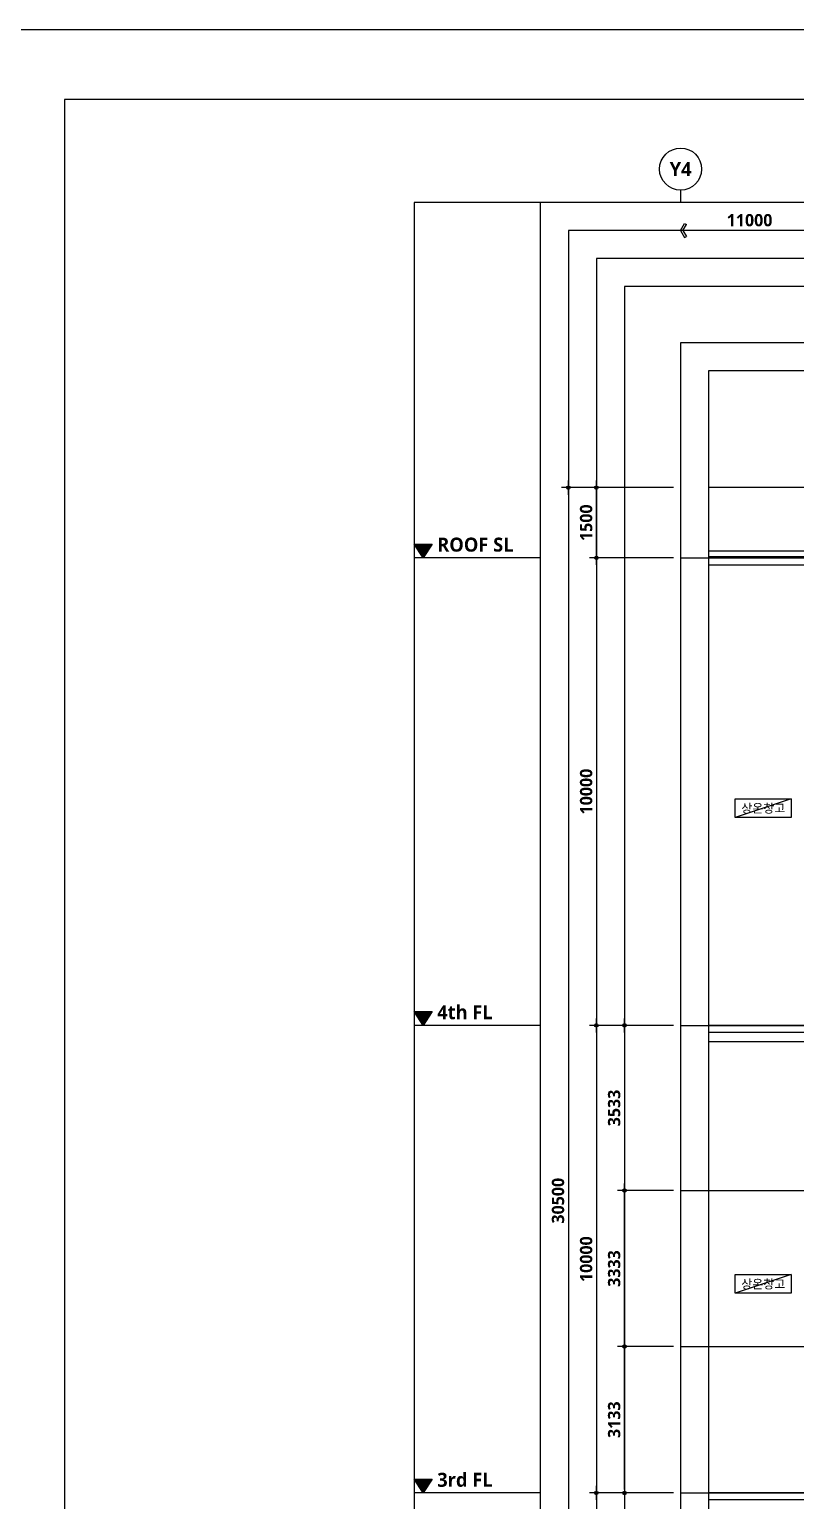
# Model space of a CAD drawing. Header units: millimetres. Extents: x 0 to 356400, y 0 to 68257.
# Drawn here: x 45300 to 61684, y 31537 to 63000 of the extents above; entities that cross this region are included whole.
import ezdxf
from ezdxf.enums import TextEntityAlignment as Align

# ---------------------------------------------------------------- set-up
doc = ezdxf.new("R2010")
doc.units = ezdxf.units.MM
doc.header["$LTSCALE"] = 75
doc.linetypes.add('CEN', pattern=[62, 60, -1, 0, -1])
doc.linetypes.add('STD_HIDDEN', pattern=[3, 2, -1])
doc.layers.get('Defpoints').update_dxf_attribs({"color": 161})
for name, color, linetype in [('A-ANNO-GRA2', 4, 'Continuous'), ('A-ANNO-TEXT1', 7, 'Continuous'), ('A-CEN', 1, 'CEN'), ('A-DETL-WPRO-TYP2', 5, 'STD_HIDDEN'), ('A-FIN-TYP1', 6, 'Continuous'), ('A-SECT-ELEV', 8, 'Continuous'), ('A-SECT-MATR1', 4, 'Continuous'), ('A-ST-AXIS-BUB', 7, 'Continuous'), ('A-ST-AXIS-DIM', 7, 'Continuous'), ('A-ST-CONC', 2, 'Continuous')]:
    doc.layers.add(name, color=color, linetype=linetype)
for name, color, linetype, plot in [('Defpoint', 161, 'Continuous', False), ('G(그리드1)', 185, 'Continuous', False), ('G(그리드2)', 235, 'Continuous', False)]:
    doc.layers.add(name, color=color, linetype=linetype, plot=plot)
doc.styles.add('SH_대대리576', font='')
doc.styles.add('SH_진천_나눔', font='NanumGothicBold.ttf')
doc.styles.add('성본리_나눔BO', font='')
doc.styles.get('SH_대대리576').set_extended_font_data('NanumGothic', bold=True)
doc.styles.get('성본리_나눔BO').set_extended_font_data('NanumGothic', bold=True)
doc.dimstyles.new('SHP 75', dxfattribs={"dimscale": 75, "dimtxt": 3.5, "dimasz": 1, "dimexe": 2, "dimexo": 2, "dimgap": 1, "dimtad": 1, "dimdec": 0, "dimzin": 0, "dimdsep": 46, "dimtxsty": 'SH_대대리576', "dimblk": 'DIMDOT', "dimcen": 0.09, "dimclrd": 256, "dimclre": 256, "dimclrt": 3, "dimadec": 0, "dimazin": 1, "dimtfac": 1, "dimtdec": 0, "dimtix": 1, "dimtmove": 2, "dimatfit": 0, "dimldrblk": 'DIMDOT', "dimfxl": 1, "dimtfillclr": 3, "dimtolj": 1, "dimtzin": 0, "dimlwd": -1, "dimlwe": -1, "dimarcsym": 0})

# ---------------------------------------------------------------- blocks, each defined once
blk = doc.blocks.new('DIMDOT')
at = {"color": 0}
blk.add_line((-2, 0), (2, 0), dxfattribs=at)
for radius in [0.5, 0.25]:
    blk.add_circle((0, 0), radius, dxfattribs=at)
blk = doc.blocks.new('*D1194')
at = {"layer": 'A-ST-AXIS-DIM'}
for p, q in [((59075, 51700), (57275, 51700)), ((57425, 51625), (57425, 41775)), ((59075, 41700), (57275, 41700))]:
    blk.add_line(p, q, dxfattribs=at)
at = {"layer": 'Defpoints', "color": 0}
for p in [(59225, 51700), (57425, 41700), (59225, 41700)]:
    blk.add_point(p, dxfattribs=at)
at = {"layer": 'A-ST-AXIS-DIM', "linetype": 'ByBlock', "xscale": 75, "yscale": 75, "zscale": 75}
for p, rotation in [((57425, 51700), 90), ((57425, 41700), 270)]:
    blk.add_blockref('DIMDOT', p, dxfattribs=dict(at, rotation=rotation))
at = {"layer": 'A-ST-AXIS-DIM', "color": 3, "insert": (57206, 46700), "char_height": 262.5, "attachment_point": 5, "rotation": 90, "style": 'SH_진천_나눔'}
blk.add_mtext('\\A1;10000', dxfattribs=at)
blk = doc.blocks.new('*D1195')
at = {"layer": 'A-ST-AXIS-DIM'}
for p, q in [((59075, 41700), (57275, 41700)), ((57425, 41625), (57425, 31775)), ((59075, 31700), (57275, 31700))]:
    blk.add_line(p, q, dxfattribs=at)
at = {"layer": 'Defpoints', "color": 0}
for p in [(59225, 41700), (57425, 31700), (59225, 31700)]:
    blk.add_point(p, dxfattribs=at)
at = {"layer": 'A-ST-AXIS-DIM', "linetype": 'ByBlock', "xscale": 75, "yscale": 75, "zscale": 75}
for p, rotation in [((57425, 41700), 90), ((57425, 31700), 270)]:
    blk.add_blockref('DIMDOT', p, dxfattribs=dict(at, rotation=rotation))
at = {"layer": 'A-ST-AXIS-DIM', "color": 3, "insert": (57206, 36700), "char_height": 262.5, "attachment_point": 5, "rotation": 90, "style": 'SH_진천_나눔'}
blk.add_mtext('\\A1;10000', dxfattribs=at)
blk = doc.blocks.new('*D1200')
at = {"layer": 'A-ST-AXIS-DIM'}
for p, q in [((59075, 53200), (56675, 53200)), ((56825, 53125), (56825, 22775)), ((59075, 22700), (56675, 22700))]:
    blk.add_line(p, q, dxfattribs=at)
at = {"layer": 'Defpoints', "color": 0}
for p in [(59225, 53200), (56825, 22700), (59225, 22700)]:
    blk.add_point(p, dxfattribs=at)
at = {"layer": 'A-ST-AXIS-DIM', "linetype": 'ByBlock', "xscale": 75, "yscale": 75, "zscale": 75}
for p, rotation in [((56825, 53200), 90), ((56825, 22700), 270)]:
    blk.add_blockref('DIMDOT', p, dxfattribs=dict(at, rotation=rotation))
at = {"layer": 'A-ST-AXIS-DIM', "color": 3, "insert": (56605, 37950), "char_height": 262.5, "attachment_point": 5, "rotation": 90, "style": 'SH_진천_나눔'}
blk.add_mtext('\\A1;30500', dxfattribs=at)
blk = doc.blocks.new('A-ST-AXIS-BUB-1')
at = {"layer": 'A-ST-AXIS-BUB'}
blk.add_line((0, 350), (0, 0), dxfattribs=at)
blk.add_circle((0, 950), 600, dxfattribs=at)
blk = doc.blocks.new('arrow1')
at = {"color": 0}
for p, q in [((0, 0), (0.29, 0.5)), ((0, 0), (0.29, -0.5)), ((0.16, 0), (0.41, 0.43)), ((0.16, 0), (0.41, -0.43)), ((0.29, 0.5), (0.41, 0.43)), ((0.29, -0.5), (0.41, -0.43))]:
    blk.add_line(p, q, dxfattribs=at)
blk = doc.blocks.new('*D1211')
at = {"layer": 'A-ST-AXIS-DIM'}
for p, q in [((59075, 31700), (57275, 31700)), ((57425, 31625), (57425, 27275)), ((59075, 27200), (57275, 27200))]:
    blk.add_line(p, q, dxfattribs=at)
at = {"layer": 'Defpoints', "color": 0}
for p in [(59225, 31700), (57425, 27200), (59225, 27200)]:
    blk.add_point(p, dxfattribs=at)
at = {"layer": 'A-ST-AXIS-DIM', "linetype": 'ByBlock', "xscale": 75, "yscale": 75, "zscale": 75}
for p, rotation in [((57425, 31700), 90), ((57425, 27200), 270)]:
    blk.add_blockref('DIMDOT', p, dxfattribs=dict(at, rotation=rotation))
at = {"layer": 'A-ST-AXIS-DIM', "color": 3, "insert": (57206, 29450), "char_height": 262.5, "attachment_point": 5, "rotation": 90, "style": 'SH_진천_나눔'}
blk.add_mtext('\\A1;4500', dxfattribs=at)
blk = doc.blocks.new('Level - GL_Architecture-538196-단면도-1')
at = {"layer": 'A-ST-AXIS-DIM'}
blk.add_hatch(color=256, dxfattribs=at).paths.add_polyline_path([(-50691, 1188), (-49899, 0), (-49107, 1188)], flags=0)
for p, q in [((-50691, 1188), (-49107, 1188)), ((-49899, 0), (-50691, 1188)), ((-49107, 1188), (-49899, 0)), ((-39756, 0), (-50691, 0))]:
    blk.add_line(p, q, dxfattribs=at)
blk = doc.blocks.new('*D2641')
at = {"layer": 'A-ST-AXIS-DIM'}
for p, q in [((59075, 53200), (57275, 53200)), ((57425, 51775), (57425, 53125)), ((59075, 51700), (57275, 51700))]:
    blk.add_line(p, q, dxfattribs=at)
at = {"layer": 'Defpoints', "color": 0}
for p in [(57425, 53200), (59225, 53200), (59225, 51700)]:
    blk.add_point(p, dxfattribs=at)
at = {"layer": 'A-ST-AXIS-DIM', "linetype": 'ByBlock', "xscale": 75, "yscale": 75, "zscale": 75}
for p, rotation in [((57425, 53200), 90), ((57425, 51700), 270)]:
    blk.add_blockref('DIMDOT', p, dxfattribs=dict(at, rotation=rotation))
at = {"layer": 'A-ST-AXIS-DIM', "color": 3, "insert": (57206, 52450), "char_height": 262.5, "attachment_point": 5, "rotation": 90, "style": 'SH_진천_나눔'}
blk.add_mtext('\\A1;1500', dxfattribs=at)
blk = doc.blocks.new('*D5246')
at = {"layer": 'A-ST-AXIS-DIM'}
for p, q in [((59075, 41700), (57875, 41700)), ((58025, 41625), (58025, 38242)), ((59075, 38167), (57875, 38167))]:
    blk.add_line(p, q, dxfattribs=at)
at = {"layer": 'Defpoints', "color": 0}
for p in [(59225, 41700), (58025, 38167), (59225, 38167)]:
    blk.add_point(p, dxfattribs=at)
at = {"layer": 'A-ST-AXIS-DIM', "linetype": 'ByBlock', "xscale": 75, "yscale": 75, "zscale": 75}
for p, rotation in [((58025, 41700), 90), ((58025, 38167), 270)]:
    blk.add_blockref('DIMDOT', p, dxfattribs=dict(at, rotation=rotation))
at = {"layer": 'A-ST-AXIS-DIM', "color": 3, "insert": (57805, 39933), "char_height": 262.5, "attachment_point": 5, "rotation": 90, "style": 'SH_진천_나눔'}
blk.add_mtext('\\A1;3533', dxfattribs=at)
blk = doc.blocks.new('*D7283')
at = {"layer": 'A-ST-AXIS-DIM'}
for p, q in [((59075, 34833), (57875, 34833)), ((58025, 31775), (58025, 34758)), ((59075, 31700), (57875, 31700))]:
    blk.add_line(p, q, dxfattribs=at)
at = {"layer": 'Defpoints', "color": 0}
for p in [(58025, 34833), (59225, 34833), (59225, 31700)]:
    blk.add_point(p, dxfattribs=at)
at = {"layer": 'A-ST-AXIS-DIM', "linetype": 'ByBlock', "xscale": 75, "yscale": 75, "zscale": 75}
for p, rotation in [((58025, 34833), 90), ((58025, 31700), 270)]:
    blk.add_blockref('DIMDOT', p, dxfattribs=dict(at, rotation=rotation))
at = {"layer": 'A-ST-AXIS-DIM', "color": 3, "insert": (57805, 33267), "char_height": 262.5, "attachment_point": 5, "rotation": 90, "style": 'SH_진천_나눔'}
blk.add_mtext('\\A1;3133', dxfattribs=at)
blk = doc.blocks.new('*D9553')
at = {"layer": 'A-ST-AXIS-DIM'}
for p, q in [((59075, 38167), (57875, 38167)), ((58025, 34908), (58025, 38092)), ((59075, 34833), (57875, 34833))]:
    blk.add_line(p, q, dxfattribs=at)
at = {"layer": 'Defpoints', "color": 0}
for p in [(58025, 38167), (59225, 38167), (59225, 34833)]:
    blk.add_point(p, dxfattribs=at)
at = {"layer": 'A-ST-AXIS-DIM', "linetype": 'ByBlock', "xscale": 75, "yscale": 75, "zscale": 75}
for p, rotation in [((58025, 38167), 90), ((58025, 34833), 270)]:
    blk.add_blockref('DIMDOT', p, dxfattribs=dict(at, rotation=rotation))
at = {"layer": 'A-ST-AXIS-DIM', "color": 3, "insert": (57805, 36500), "char_height": 262.5, "attachment_point": 5, "rotation": 90, "style": 'SH_진천_나눔'}
blk.add_mtext('\\A1;3333', dxfattribs=at)

msp = doc.modelspace()

# ---------------------------------------------------------------- linework, layer by layer
at = {"layer": 'A-ANNO-GRA2'}
for points in [[(60393.2, 46545.4), (61593.2, 46545.4), (61593.2, 46147.2), (60393.2, 46147.2)], [(60393.2, 36369.1), (61593.2, 36369.1), (61593.2, 35970.9), (60393.2, 35970.9)]]:
    msp.add_lwpolyline(points, close=True, dxfattribs=at)
at = {"layer": 'A-CEN'}
for p, q in [((59225, 51700), (77125, 51700)), ((59225, 41700), (77125, 41700)), ((59225, 38166.7), (77125, 38166.7)), ((59225, 34833.3), (77127.5, 34833.3)), ((59225, 31700), (77125, 31700))]:
    msp.add_line(p, q, dxfattribs=at)
at = {"layer": 'A-DETL-WPRO-TYP2'}
msp.add_line((59825, 51715), (74937.9, 51715), dxfattribs=at)
at = {"layer": 'A-FIN-TYP1'}
for p, q in [((65725, 41700), (59825, 41700)), ((65725, 31700), (59825, 31700))]:
    msp.add_line(p, q, dxfattribs=at)
at = {"layer": 'A-SECT-ELEV'}
msp.add_line((77125, 53200), (59825, 53200), dxfattribs=at)
at = {"layer": 'A-SECT-MATR1'}
for p, q in [((59825, 51850), (74955, 51850)), ((59825, 51730), (74938.7, 51730))]:
    msp.add_line(p, q, dxfattribs=at)
at = {"layer": 'A-ST-AXIS-DIM'}
msp.add_line((62175, 58700), (59225, 58700), dxfattribs=at)
at = {"layer": 'A-ST-CONC'}
for p, q in [((59825, 51700), (74975, 51700)), ((59825, 51550), (65725, 51550)), ((65725, 41550), (59825, 41550)), ((65725, 41350), (59825, 41350)), ((65725, 31550), (59825, 31550))]:
    msp.add_line(p, q, dxfattribs=at)
at = {"layer": 'Defpoint'}
for points in [[(89100, 63000), (89100, 0), (44550, 0), (44550, 63000)], [(46050, 61500), (46050, 8250), (87600, 8250), (87600, 61500)]]:
    msp.add_lwpolyline(points, close=True, dxfattribs=at)
at = {"layer": 'G(그리드1)'}
for points in [[(80125, 59300), (53525, 59300), (53525, 6800), (80125, 6800)], [(80125, 59300), (56225, 59300), (56225, 6800), (80125, 6800)], [(79525, 58700), (56825, 58700), (56825, 7400), (79525, 7400)], [(78925, 58100), (57425, 58100), (57425, 8000), (78925, 8000)], [(78325, 57500), (58025, 57500), (58025, 8600), (78325, 8600)], [(77125, 56300), (59225, 56300), (59225, 9200), (77125, 9200)]]:
    msp.add_lwpolyline(points, close=True, dxfattribs=at)
at = {"layer": 'G(그리드2)'}
for p, q in [((61593.2, 46545.4), (60393.2, 46147.2)), ((61593.2, 36369.1), (60393.2, 35970.9))]:
    msp.add_line(p, q, dxfattribs=at)
msp.add_lwpolyline([(76525, 55700), (59825, 55700), (59825, 9800), (76525, 9800)], close=True, dxfattribs=at)

# ---------------------------------------------------------------- block references
at = {"layer": 'A-ST-AXIS-BUB', "xscale": 0.75, "yscale": 0.75, "zscale": 0.75}
msp.add_blockref('A-ST-AXIS-BUB-1', (59225, 59300), dxfattribs=at)
at = {"layer": 'A-ST-AXIS-DIM', "xscale": -300, "yscale": 300, "zscale": 300, "rotation": 179.9999999999855}
msp.add_blockref('arrow1', (59225, 58700), dxfattribs=at)
at = {"layer": 'A-ST-AXIS-DIM', "xscale": 0.2469135802469135, "yscale": 0.2469135802469135, "zscale": 0.2469135802469135}
for p in [(66041.2, 51700), (66041.2, 51700), (66041.2, 41700), (66041.2, 41700), (66041.2, 31700), (66041.2, 31700)]:
    msp.add_blockref('Level - GL_Architecture-538196-단면도-1', p, dxfattribs=at)

# ---------------------------------------------------------------- texts
at = {"layer": 'A-ANNO-TEXT1', "style": 'SH_진천_나눔'}
msp.add_text('Y4', height=300, dxfattribs=at).set_placement((59225, 60012.5), align=Align.MIDDLE_CENTER)
at = {"layer": 'A-ANNO-TEXT1', "style": 'SH_대대리576'}
for s, p in [('ROOF SL', (54020.6, 51831.5)), ('4th FL', (54020.6, 41831.5)), ('3rd FL', (54020.6, 31831.5))]:
    msp.add_text(s, height=300, dxfattribs=at).set_placement(p)
at = {"layer": 'A-ANNO-TEXT1', "style": '성본리_나눔BO'}
for p in [(60993.2, 46346.3), (60993.2, 36170)]:
    msp.add_text('상온창고', height=187.5, dxfattribs=at).set_placement(p, align=Align.MIDDLE)
at = {"layer": 'A-ST-AXIS-DIM', "color": 3, "insert": (60700, 58918.9), "char_height": 262.5, "attachment_point": 5, "style": 'SH_진천_나눔'}
msp.add_mtext('\\A1;11000', dxfattribs=at)

# ---------------------------------------------------------------- dimensions: what is measured, and where the dimension line sits
at = {"layer": 'A-ST-AXIS-DIM'}
for base, p1, p2, angle, picture, middle in [((56825, 22700), (59225, 53200), (59225, 22700), 90, '*D1200', (56605.1, 37950)), ((57425, 53200), (59225, 51700), (59225, 53200), 270, '*D2641', (57205.7, 52450)), ((57425, 41700), (59225, 51700), (59225, 41700), 90, '*D1194', (57206.1, 46700)), ((57425, 31700), (59225, 41700), (59225, 31700), 90, '*D1195', (57206.1, 36700)), ((58025, 38166.7), (59225, 41700), (59225, 38166.7), 90, '*D5246', (57805.1, 39933.3)), ((58025, 38166.7), (59225, 34833.3), (59225, 38166.7), 270, '*D9553', (57805.1, 36500)), ((58025, 34833.3), (59225, 31700), (59225, 34833.3), 270, '*D7283', (57805.1, 33266.7)), ((57425, 27200), (59225, 31700), (59225, 27200), 90, '*D1211', (57205.7, 29450))]:
    dim = msp.add_linear_dim(base=base, p1=p1, p2=p2, angle=angle, dimstyle='SHP 75', override={"dimtxsty": 'SH_진천_나눔', "dimldrblk": 'DIMDOT'}, dxfattribs=at)
    dim.commit()
    dim.dimension.update_dxf_attribs({"geometry": picture, "text_midpoint": middle})

doc.saveas('drawing.dxf')
